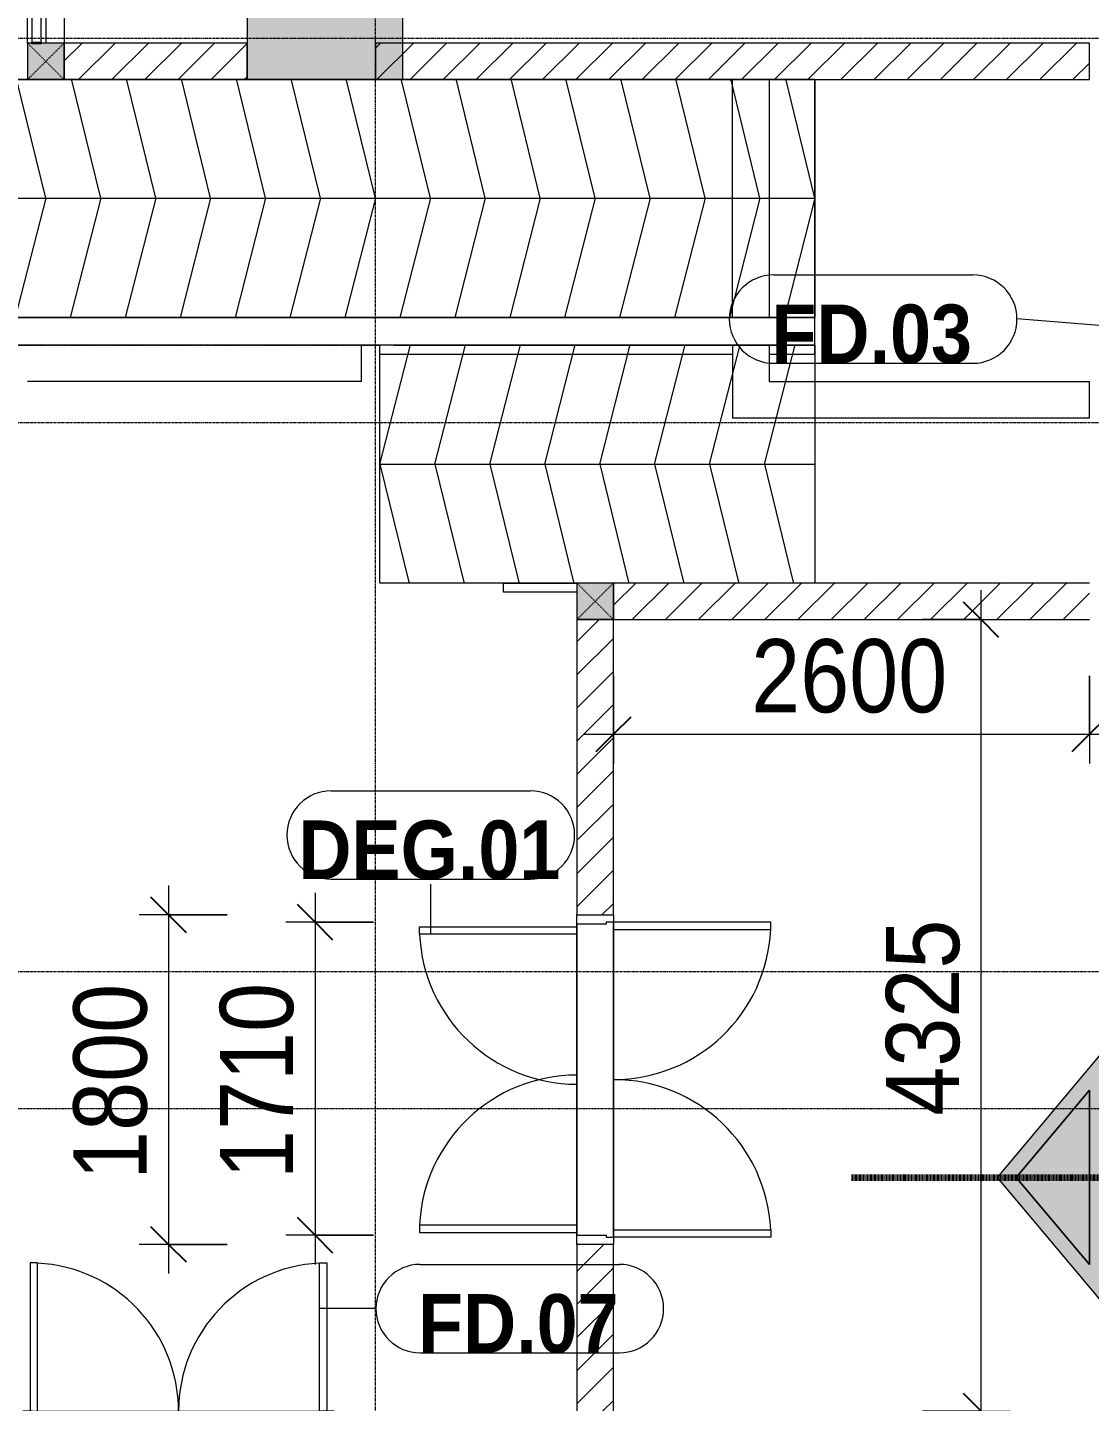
# Model space of a CAD drawing. Header units: millimetres. Extents: x 962 to 241049, y -15958 to 84407.
# Drawn here: x 169432 to 175232, y 46090 to 53597 of the extents above; entities that cross this region are included whole.
import ezdxf

# ---------------------------------------------------------------- set-up
doc = ezdxf.new("R2010")
doc.units = ezdxf.units.MM
for name, pattern in [('1 NÉT CALL OUT', [6, 3, -3]), ('Dash', [6, 3, -3]), ('Dash 1_8_', [6.35, 3.175, -3.175]), ('Dash Dot 3_16_', [7.9375, 4.7625, -1.5875, 0, -1.5875]), ('Grid Line', [22.225, 12.7, -3.175, 3.175, -3.175])]:
    doc.linetypes.add(name, pattern=pattern)
for name, color, linetype, lineweight in [('0-1', 7, 'Continuous', 5), ('A-ANNO-DIMS', 211, 'Continuous', 9), ('A-ANNO-DIMS-160', 211, 'Continuous', 9), ('A-ANNO-NOTE', 131, 'Continuous', 9), ('A-AREA', 32, 'Dash 1_8_', 9), ('A-CLNG-PATT', 13, 'Continuous', 9), ('A-DETL-3', 90, '1 NÉT CALL OUT', 100), ('A-DETL-GENF', 92, 'Continuous', 9), ('A-DETL-GENF-2', 1, 'Continuous', 9), ('A-DETL-THIN-1', 151, 'Continuous', 9), ('A-DOOR', 31, 'Continuous', 9), ('A-DOOR-3', 1, 'Continuous', 9), ('A-DOOR-FRAM', 31, 'Continuous', 9), ('A-DOOR-FRAM-1', 1, 'Continuous', 9), ('A-DOOR-IDEN', 31, 'Continuous', 9), ('A-FLOR', 192, 'Continuous', 9), ('A-FLOR-1', 250, 'Continuous', 9), ('A-FLOR-2', 9, 'Continuous', 9), ('A-FLOR-HRAL', 11, 'Continuous', 9), ('A-WALL', 113, 'Continuous', 9), ('A-WALL-3', 113, 'Continuous', 18), ('A-WALL-PATT-2', 111, 'Continuous', 9), ('G-ANNO-SYMB-1', 111, 'Dash Dot 3_16_', 18), ('G-IMPT', 8, 'Continuous', 9), ('M-EQPM', 50, 'Continuous', 9), ('S-COLS', 52, 'Continuous', 9), ('S-COLS-1', 52, 'Continuous', 5), ('S-COLS-2', 7, 'Continuous', 18), ('S-COLS-6', 52, 'Continuous', 18), ('S-COLS-7', 52, 'Dash', 9), ('S-COLS-HDLN', 52, 'Dash', 9), ('S-GRID-1', 1, 'Grid Line', 9)]:
    doc.layers.add(name, color=color, linetype=linetype, lineweight=lineweight)
doc.styles.add('Arial_B_5', font='arialbd_0.ttf', dxfattribs={"width": 0.9, "height": 320})
doc.styles.add('UTM Avo', font='UTM Avo.ttf', dxfattribs={"width": 0.9, "height": 400})
doc.dimstyles.new('1_Dim_chi_tiet_2_5', dxfattribs={"dimscale": 304.8, "dimtxt": 399.720379, "dimasz": 0.629921, "dimexe": 0.524934, "dimexo": 0.0625, "dimgap": 0.052493, "dimtad": 1, "dimdec": 0, "dimrnd": 5, "dimzin": 0, "dimdsep": 46, "dimtxsty": 'UTM Avo', "dimblk1": 'OBLIQUE', "dimblk2": 'OBLIQUE', "dimsah": 1, "dimcen": 0.09, "dimdle": 0.524934, "dimazin": 0, "dimtfac": 1, "dimtdec": 4, "dimtix": 1, "dimtmove": 0, "dimatfit": 3, "dimfxl": 1.049869, "dimfxlon": 1, "dimtvp": 1, "dimtolj": 1, "dimtzin": 0, "dimarcsym": 2})
doc.dimstyles.new('1_Dim_chi_tiet_2_5_1', dxfattribs={"dimscale": 304.8, "dimtxt": 399.720379, "dimasz": 0.629921, "dimexe": 0.524934, "dimexo": 0.0625, "dimgap": 0.052493, "dimtad": 1, "dimdec": 0, "dimrnd": 5, "dimzin": 0, "dimdsep": 46, "dimtxsty": 'UTM Avo', "dimblk1": 'OBLIQUE', "dimblk2": 'OBLIQUE', "dimsah": 1, "dimcen": 0.09, "dimdle": 0.524934, "dimazin": 0, "dimtfac": 1, "dimtdec": 4, "dimtix": 1, "dimtmove": 0, "dimatfit": 3, "dimfxl": 1.049869, "dimfxlon": 1, "dimtvp": 1, "dimtolj": 1, "dimtzin": 0, "dimarcsym": 2})
pattern_1 = [(45, (63179.03, 0), (-90.50967, 90.50967), [])]

# ---------------------------------------------------------------- blocks, each defined once
blk = doc.blocks.new('NCV_TKTC_KET CAU_rvt-1-TKCS_MB TẦNG 1')
at = {"layer": 'S-COLS-1'}
blk.add_hatch(color=256, dxfattribs=at).paths.add_polyline_path([(108302.6, 53311.9), (108302.6, 53761.9), (107452.6, 53761.9), (107452.6, 53311.9), (107700.3, 53311.9)])
at = {"layer": 'A-FLOR-1'}
blk.add_line((107452.5, 56633.3), (107452.5, 53511.9), dxfattribs=at)
at = {"layer": 'S-COLS-2'}
for p, q in [((107452.6, 53761.9), (107452.6, 53311.9)), ((108302.6, 53311.9), (108302.6, 53761.9)), ((107452.6, 53311.9), (108302.6, 53311.9))]:
    blk.add_line(p, q, dxfattribs=at)
blk = doc.blocks.new('NCV_TKTC_TANG 1_rvt-1-TKCS_MB TẦNG 1')
at = {"layer": 'A-FLOR-2'}
blk.add_line((106452.6, 56633.3), (106452.6, 53511.9), dxfattribs=at)
blk = doc.blocks.new('FD_07 - FD_07-1700x2200-CỬA ĐI 2 CÁNH-910693-TKCS_MB TẦNG 1')
at = {"layer": 'A-DETL-GENF-2'}
for p, q in [((-810, 910), (-810, 100)), ((-770, 910), (-810, 910)), ((-770, 100), (-770, 910)), ((770, 100), (770, 910)), ((770, 910), (810, 910)), ((810, 910), (810, 100)), ((-810, 100), (-770, 100)), ((810, 100), (770, 100)), ((-810, -910), (-810, -100)), ((-810, -100), (-770, -100)), ((-770, -100), (-770, -910)), ((810, -100), (770, -100)), ((770, -100), (770, -910)), ((810, -910), (810, -100)), ((-770, -910), (-810, -910)), ((770, -910), (810, -910))]:
    blk.add_line(p, q, dxfattribs=at)
for centre, start, end in [((-810, 100), 0, 87.16943), ((810, 100), 92.83057, 180), ((-810, -100), 272.83057, 360), ((810, -100), 180, 267.16943)]:
    blk.add_arc(centre, 810, start, end, dxfattribs=at)
at = {"layer": 'A-DOOR-3'}
for p, q in [((-810, 100), (810, 100)), ((800, -100), (-800, -100))]:
    blk.add_line(p, q, dxfattribs=at)
at = {"layer": 'A-DOOR-FRAM-1'}
for p, q in [((-810, 100), (-850, 100)), ((-850, 100), (-850, -100)), ((-810, 60), (-810, 100)), ((850, 100), (810, 100)), ((810, 100), (810, 60)), ((850, -100), (850, 100)), ((-800, 60), (-810, 60)), ((-800, -100), (-800, 60)), ((810, 60), (800, 60)), ((800, 60), (800, -100)), ((-850, -100), (-800, -100)), ((800, -100), (850, -100))]:
    blk.add_line(p, q, dxfattribs=at)
blk = doc.blocks.new('Railing - 50 x 10mm-1251311-TKCS_MB TẦNG 1')
at = {"layer": 'A-FLOR-HRAL'}
for p, q in [((25, 5), (-25, 5)), ((-25, 5), (-25, -5)), ((25, -5), (25, 5)), ((-25, -5), (25, -5))]:
    blk.add_line(p, q, dxfattribs=at)
blk = doc.blocks.new('Railing - Railing-1600081-TKCS_MB TẦNG 1')
at = {"layer": 'A-FLOR-HRAL'}
for p, q in [((106276.6, 56630.3), (106276.6, 53516.9)), ((106326.6, 53516.9), (106326.6, 56630.3))]:
    blk.add_line(p, q, dxfattribs=at)
at = {"extrusion": (0, 0, -1), "zscale": -1}
for p in [(-106301.6, 56635.3), (-106301.6, 53511.9)]:
    blk.add_blockref('Railing - 50 x 10mm-1251311-TKCS_MB TẦNG 1', p, dxfattribs=at)
blk = doc.blocks.new('FD_07 - DIG_01-1800x2200-CỬA ĐI 2 CÁNH 2-2150809-TKCS_MB TẦNG 1')
at = {"layer": 'A-DETL-GENF'}
for p, q in [((-835, 960), (-835, 100)), ((-795, 960), (-835, 960)), ((-795, 100), (-795, 960)), ((795, 100), (795, 960)), ((795, 960), (835, 960)), ((835, 960), (835, 100)), ((-835, 100), (-795, 100)), ((835, 100), (795, 100)), ((-860, -960), (-860, -100)), ((-860, -100), (-820, -100)), ((-820, -100), (-820, -960)), ((860, -100), (820, -100)), ((820, -100), (820, -960)), ((860, -960), (860, -100)), ((-820, -960), (-860, -960)), ((820, -960), (860, -960))]:
    blk.add_line(p, q, dxfattribs=at)
for centre, start, end in [((-835, 100), 0, 87.33412), ((835, 100), 92.66588, 180), ((-860, -100), 272.66588, 360), ((860, -100), 180, 267.33412)]:
    blk.add_arc(centre, 860, start, end, dxfattribs=at)
at = {"layer": 'A-DOOR'}
for p, q in [((850, 100), (-850, 100)), ((-860, -100), (860, -100))]:
    blk.add_line(p, q, dxfattribs=at)
at = {"layer": 'A-DOOR-FRAM'}
for p, q in [((-900, 100), (-850, 100)), ((-900, -100), (-900, 100)), ((-850, 100), (-850, -60)), ((850, 100), (900, 100)), ((850, -60), (850, 100)), ((900, 100), (900, -100)), ((-850, -60), (-860, -60)), ((-860, -60), (-860, -100)), ((860, -60), (850, -60)), ((860, -100), (860, -60)), ((-860, -100), (-900, -100)), ((900, -100), (860, -100))]:
    blk.add_line(p, q, dxfattribs=at)
blk = doc.blocks.new('Top Rail Type - Top Rail_Internal_-1839552-TKCS_MB TẦNG 1')
at = {"layer": 'A-FLOR-HRAL'}
for p, q in [((108852.6, 50511.9), (108852.6, 50561.9)), ((108852.6, 50561.9), (109252.6, 50561.9)), ((109252.6, 50511.9), (108852.6, 50511.9))]:
    blk.add_line(p, q, dxfattribs=at)
blk = doc.blocks.new('Top Rail Type - Top Rail_Internal_-V129-TKCS_MB TẦNG 1')
at = {"layer": 'A-FLOR-HRAL'}
for p, q in [((108852.6, 50511.9), (108852.6, 50561.9)), ((109252.6, 50561.9), (108852.6, 50561.9)), ((109252.6, 50511.9), (108852.6, 50511.9))]:
    blk.add_line(p, q, dxfattribs=at)
blk = doc.blocks.new('TKTC_XREF_251221_MB TANG 1 - TKTC_XREF_260130_MB TANG 1_dwg-4202109-TKCS_MB TẦNG 1')
at = {"layer": 'G-IMPT'}
blk.add_line((-93899, -352648), (-93899, -354348), dxfattribs=at)
blk = doc.blocks.new('TKTC_XREF_251221_MB TANG 1 - TKTC_XREF_251221_MB TANG 1-2038492-TKCS_MB TẦNG 1')
blk.add_blockref('TKTC_XREF_251221_MB TANG 1 - TKTC_XREF_260130_MB TANG 1_dwg-4202109-TKCS_MB TẦNG 1', (169499.1, 384109.7))
blk = doc.blocks.new('G1_SOF - BO TRU - 200x200-3050151-TKCS_MB TẦNG 1')
at = {"layer": 'S-COLS-HDLN'}
for p, q in [((-100, 100), (100, -100)), ((100, 100), (-100, -100))]:
    blk.add_line(p, q, dxfattribs=at)
blk = doc.blocks.new('G1_SOF - BO TRU - 200x200-3051103-TKCS_MB TẦNG 1')
at = {"layer": 'S-COLS-HDLN'}
for p, q in [((-100, -100), (100, 100)), ((100, -100), (-100, 100))]:
    blk.add_line(p, q, dxfattribs=at)
blk = doc.blocks.new('DIMBLOCK44-TKCS_MB TẦNG 1')
at = {"layer": 'A-ANNO-DIMS-160'}
for p, q in [((170202, 48908.6), (170202, 46788.6)), ((170522, 48748.6), (170042, 48748.6)), ((170202, 48748.6), (170522, 48748.6)), ((170522, 46948.6), (170042, 46948.6)), ((170202, 46948.6), (170522, 46948.6))]:
    blk.add_line(p, q, dxfattribs=at)
at = {"layer": 'A-ANNO-DIMS-160', "lineweight": 25}
for p, q in [((170202, 48748.6), (170106, 48844.6)), ((170202, 48748.6), (170298, 48652.6)), ((170202, 46948.6), (170106, 47044.6)), ((170202, 46948.6), (170298, 46852.6))]:
    blk.add_line(p, q, dxfattribs=at)
at = {"layer": 'A-ANNO-DIMS-160', "color": 0, "insert": (169682.3, 47300.9), "char_height": 400, "width": 1314.636, "attachment_point": 1, "rotation": 90, "line_spacing_factor": 1.110334, "style": 'UTM Avo'}
blk.add_mtext('1800', dxfattribs=at)
blk = doc.blocks.new('_Oblique')
at = {"color": 0, "linetype": 'ByBlock', "lineweight": -2}
blk.add_line((-0.5, -0.5), (0.5, 0.5), dxfattribs=at)
blk = doc.blocks.new('STN_Door Tag - STN_Door Tag-1788670-TKCS_MB TẦNG 1')
at = {"layer": 'A-DOOR-IDEN'}
for p, q in [((-3.37, 1.495), (3.431, 1.495)), ((-3.37, -1.524), (3.431, -1.524))]:
    blk.add_line(p, q, dxfattribs=at)
for centre, start, end in [((-3.37, -0.015), 90, 270), ((3.431, -0.015), 270, 90)]:
    blk.add_arc(centre, 1.509, start, end, dxfattribs=at)
blk = doc.blocks.new('DIMBLOCK116-TKCS_MB TẦNG 1')
at = {"layer": 'A-ANNO-DIMS-160', "lineweight": 25}
for p, q in [((171002, 48708.6), (170906, 48804.6)), ((171002, 48708.6), (171098, 48612.6)), ((171002, 46998.6), (170906, 47094.6)), ((171002, 46998.6), (171098, 46902.6))]:
    blk.add_line(p, q, dxfattribs=at)
at = {"layer": 'A-ANNO-DIMS-160'}
for p, q in [((171002, 48868.6), (171002, 46838.6)), ((171322, 48708.6), (170842, 48708.6)), ((171002, 48708.6), (171322, 48708.6)), ((171322, 46998.6), (170842, 46998.6)), ((171002, 46998.6), (171322, 46998.6))]:
    blk.add_line(p, q, dxfattribs=at)
at = {"layer": 'A-ANNO-DIMS-160', "color": 0, "insert": (170482.3, 47305.9), "char_height": 400, "width": 1314.636, "attachment_point": 1, "rotation": 90, "line_spacing_factor": 1.110334, "style": 'UTM Avo'}
blk.add_mtext('1710', dxfattribs=at)
blk = doc.blocks.new('HDNDCT_MŨI TÊN THOÁT HIỂM - HDNDCT_MŨI TÊN THOÁT HIỂM-2437747-TKCS_MB TẦNG 1')
at = {"layer": 'A-ANNO-NOTE'}
h = blk.add_hatch(color=256, dxfattribs=at)
h.paths.add_polyline_path([(-3.153, 0), (0.5, 4.353), (0.5, -4.353)])
h.paths.add_polyline_path([(-2.5, 0), (0, -2.979), (0, 2.979)])
blk.add_hatch(color=256, dxfattribs=at).paths.add_polyline_path([(0, -2.979), (-2.5, 0), (0, 2.979)])
for p, q in [((0.5, 4.353), (-3.153, 0)), ((0.5, -4.353), (0.5, 4.353)), ((-2.5, 0), (0, 2.979)), ((0, 2.979), (-2.5, 0)), ((0, 2.979), (0, -2.979)), ((0, -2.979), (0, 2.979)), ((-3.153, 0), (0.5, -4.353)), ((0, -2.979), (-2.5, 0)), ((-2.5, 0), (0, -2.979))]:
    blk.add_line(p, q, dxfattribs=at)
blk = doc.blocks.new('DIMBLOCK328-TKCS_MB TẦNG 1')
at = {"layer": 'A-ANNO-DIMS-160'}
for p, q in [((172631.7, 50055.6), (172631.7, 49575.6)), ((172631.7, 49735.6), (172631.7, 50055.6)), ((175231.7, 50055.6), (175231.7, 49575.6)), ((175231.7, 49735.6), (175231.7, 50055.6)), ((172471.7, 49735.6), (175391.7, 49735.6))]:
    blk.add_line(p, q, dxfattribs=at)
at = {"layer": 'A-ANNO-DIMS-160', "lineweight": 25}
for p, q in [((172631.7, 49735.6), (172727.7, 49831.6)), ((175231.7, 49735.6), (175327.7, 49831.6)), ((172631.7, 49735.6), (172535.7, 49639.6)), ((175231.7, 49735.6), (175135.7, 49639.6))]:
    blk.add_line(p, q, dxfattribs=at)
at = {"layer": 'A-ANNO-DIMS-160', "color": 0, "insert": (173383.9, 50255.3), "char_height": 400, "width": 1314.636, "attachment_point": 1, "line_spacing_factor": 1.110334, "style": 'UTM Avo'}
blk.add_mtext('2600', dxfattribs=at)
blk = doc.blocks.new('DIMBLOCK329-TKCS_MB TẦNG 1')
at = {"layer": 'A-ANNO-DIMS-160', "lineweight": 25}
for p, q in [((174639.3, 50361.9), (174543.3, 50457.9)), ((174639.3, 50361.9), (174735.3, 50265.9)), ((174639.3, 46036.9), (174543.3, 46132.9)), ((174639.3, 46036.9), (174735.3, 45940.9))]:
    blk.add_line(p, q, dxfattribs=at)
at = {"layer": 'A-ANNO-DIMS-160'}
for p, q in [((174639.3, 45876.9), (174639.3, 50521.9)), ((174319.3, 50361.9), (174799.3, 50361.9)), ((174639.3, 50361.9), (174319.3, 50361.9)), ((174319.3, 46036.9), (174799.3, 46036.9)), ((174639.3, 46036.9), (174319.3, 46036.9))]:
    blk.add_line(p, q, dxfattribs=at)
at = {"layer": 'A-ANNO-DIMS-160', "color": 0, "insert": (174119.7, 47651.7), "char_height": 400, "width": 1314.636, "attachment_point": 1, "rotation": 90, "line_spacing_factor": 1.110334, "style": 'UTM Avo'}
blk.add_mtext('4325', dxfattribs=at)

msp = doc.modelspace()

# ---------------------------------------------------------------- hatches: boundary and pattern name
at = {"layer": 'A-CLNG-PATT'}
h = msp.add_hatch(dxfattribs=at)
h.set_pattern_fill('FP_2', color=256, style=0, pattern_type=2)
h.set_pattern_definition([(37.5, (63179.03, 0), (-13.0048, 397.7952), [5.364, -308.441, 5.364, -345.603, -335.483]), (37.5, (63179.03, 0), (-13.0048, 397.7952), [-664.773, 5.364, -330.119]), (7.5, (63179.03, 0), (365.3727, 582.6352), [5.364, -163.926, 5.364, -277.474, -108.387]), (7.5, (63179.03, 0), (365.3727, 582.6352), [-452.128, 5.364, -103.022]), (327.5, (62925.1, 0), (642.9182, 1.1683), [5.364, -97.861, 5.364, -366.248, -485.16]), (327.5, (62925.1, 0), (642.9182, 1.1683), [-474.838, 5.364, -479.796]), (317.5, (62925.1, 0), (620.6183, 181.1969), [5.364, -46.248, 5.364, -238.248, -278.709]), (317.5, (62925.1, 0), (620.6183, 181.1969), [-295.225, 5.364, -273.345])])
h.paths.add_polyline_path([(175973.9, 51661.9), (176031.6, 51661.9), (176031.6, 53361.9), (175431.7, 53361.9), (175431.7, 51661.9), (175959.1, 51661.9)])
h.paths.add_polyline_path([(176020.1, 51776.9), (176020.1, 51776.9), (176020.1, 51792.7)])
h.paths.add_polyline_path([(173481.6, 51811.9), (173731.7, 51811.9), (173731.7, 51861.9), (173481.6, 51861.9)])
h.paths.add_polyline_path([(179215.3, 53061.9), (179431.6, 53062.4), (179431.6, 53361.9), (179131.7, 53361.9), (179131.7, 53061.9), (179184.3, 53061.9)])
at = {"layer": 'A-WALL-PATT-2'}
h = msp.add_hatch(dxfattribs=at)
h.set_pattern_fill('FP_1', color=256, style=0, pattern_type=2)
h.set_pattern_definition(pattern_1)
h.paths.add_polyline_path([(170631.6, 53311.9), (170631.6, 53511.9), (169631.6, 53511.9), (169631.6, 53311.9)])
h = msp.add_hatch(dxfattribs=at)
h.set_pattern_fill('FP_1', color=256, style=0, pattern_type=2)
h.set_pattern_definition(pattern_1)
h.paths.add_polyline_path([(175231.6, 53311.9), (175231.6, 53511.9), (171331.6, 53511.9), (171331.6, 53311.9), (174103.3, 53311.9)])
h = msp.add_hatch(dxfattribs=at)
h.set_pattern_fill('FP_1', color=256, style=0, pattern_type=2)
h.set_pattern_definition(pattern_1)
h.paths.add_polyline_path([(172631.7, 50361.9), (175231.7, 50361.9), (175231.7, 50561.9), (172631.7, 50561.9)])
h = msp.add_hatch(dxfattribs=at)
h.set_pattern_fill('FP_1', color=256, style=0, pattern_type=2)
h.set_pattern_definition(pattern_1)
h.paths.add_polyline_path([(172631.7, 46036.9), (172631.7, 46948.6), (172431.7, 46948.6), (172431.7, 46036.9)])
h.paths.add_polyline_path([(172491.3, 48748.6), (172631.7, 48748.6), (172631.7, 50361.9), (172431.7, 50361.9), (172431.7, 48748.6)])
at = {"layer": 'S-COLS-1'}
for points in [[(169505.7, 53311.9), (169631.6, 53311.9), (169631.6, 53511.9), (169505.7, 53511.9), (169505.7, 53506.9), (169455.7, 53506.9), (169455.7, 53511.9), (169431.6, 53511.9), (169431.6, 53311.9), (169455.7, 53311.9)], [(172431.7, 50361.9), (172631.7, 50361.9), (172631.7, 50561.9), (172431.7, 50561.9)]]:
    msp.add_hatch(color=256, dxfattribs=at).paths.add_polyline_path(points)

# ---------------------------------------------------------------- linework, layer by layer
at = {"layer": 'A-AREA'}
for p, q in [((163631.7, 53311.9), (169431.6, 53311.9)), ((166831.6, 51861.9), (171356.6, 51861.9)), ((171356.6, 50561.9), (171356.6, 51861.9)), ((172031.6, 50561.9), (171356.6, 50561.9))]:
    msp.add_line(p, q, dxfattribs=at)
at = {"layer": 'A-DETL-3'}
msp.add_line((173931.7, 47314.6), (180531.6, 47314.6), dxfattribs=at)
at = {"layer": 'A-DETL-THIN-1'}
for p, q in [((173731.7, 53311.9), (164931.7, 53311.9)), ((164931.7, 53311.9), (173731.7, 53311.9)), ((169531.7, 52663.9), (169372.3, 53315.9)), ((169831.7, 52663.9), (169672.3, 53315.9)), ((170131.7, 52663.9), (169972.3, 53315.9)), ((170431.7, 52663.9), (170272.3, 53315.9)), ((170731.7, 52663.9), (170572.3, 53315.9)), ((171031.7, 52663.9), (170872.3, 53315.9)), ((171331.7, 52663.9), (171172.3, 53315.9)), ((171631.7, 52663.9), (171472.3, 53315.9)), ((171931.7, 52663.9), (171772.3, 53315.9)), ((172231.7, 52663.9), (172072.3, 53315.9)), ((172531.7, 52663.9), (172372.3, 53315.9)), ((172831.7, 52663.9), (172672.3, 53315.9)), ((173131.7, 52663.9), (172972.3, 53315.9)), ((173431.7, 52663.9), (173272.3, 53315.9)), ((173731.7, 52663.9), (173572.3, 53315.9)), ((173731.7, 52011.9), (173731.7, 53311.9)), ((173731.7, 53311.9), (173731.7, 52011.9)), ((173731.7, 52661.9), (164931.7, 52661.9)), ((169531.7, 52663.9), (169365, 52011.9)), ((169831.7, 52663.9), (169665, 52011.9)), ((170131.7, 52663.9), (169965, 52011.9)), ((170431.7, 52663.9), (170265, 52011.9)), ((170731.7, 52663.9), (170565, 52011.9)), ((171031.7, 52663.9), (170865, 52011.9)), ((171331.7, 52663.9), (171165, 52011.9)), ((171631.7, 52663.9), (171465, 52011.9)), ((171931.7, 52663.9), (171765, 52011.9)), ((172231.7, 52663.9), (172065, 52011.9)), ((172531.7, 52663.9), (172365, 52011.9)), ((172831.7, 52663.9), (172665, 52011.9)), ((173131.7, 52663.9), (172965, 52011.9)), ((173431.7, 52663.9), (173265, 52011.9)), ((173731.7, 52663.9), (173565, 52011.9)), ((164931.7, 52011.9), (173731.7, 52011.9)), ((173731.7, 52011.9), (164931.7, 52011.9)), ((171356.6, 51211.9), (171523.2, 51863.9)), ((171356.6, 50561.9), (171356.6, 51861.9)), ((171431.6, 51861.9), (173731.7, 51861.9)), ((171431.6, 51861.9), (173131.7, 51861.9)), ((171656.6, 51211.9), (171823.2, 51863.9)), ((171956.6, 51211.9), (172123.2, 51863.9)), ((172256.6, 51211.9), (172423.2, 51863.9)), ((172556.6, 51211.9), (172723.2, 51863.9)), ((172856.6, 51211.9), (173023.2, 51863.9)), ((173156.6, 51211.9), (173323.2, 51863.9)), ((173456.6, 51211.9), (173623.2, 51863.9)), ((173731.7, 51861.9), (173731.7, 50561.9)), ((171356.6, 51211.9), (173731.7, 51211.9)), ((171356.6, 51211.9), (171515.9, 50559.9)), ((171656.6, 51211.9), (171815.9, 50559.9)), ((171956.6, 51211.9), (172115.9, 50559.9)), ((172256.6, 51211.9), (172415.9, 50559.9)), ((172556.6, 51211.9), (172715.9, 50559.9)), ((172856.6, 51211.9), (173015.9, 50559.9)), ((173156.6, 51211.9), (173315.9, 50559.9)), ((173456.6, 51211.9), (173615.9, 50559.9)), ((173731.7, 50561.9), (171356.6, 50561.9)), ((173731.7, 50561.9), (171431.6, 50561.9))]:
    msp.add_line(p, q, dxfattribs=at)
at = {"layer": 'A-DOOR-IDEN'}
for p, q in [((176529.6, 51869.1), (174835.6, 52005.4)), ((171634, 48642.2), (171634.3, 48917.3)), ((171027.8, 46599.3), (171334.5, 46599.2))]:
    msp.add_line(p, q, dxfattribs=at)
at = {"layer": 'A-FLOR'}
for p, q in [((169421.5, 53311.9), (169431.6, 53311.9)), ((171356.6, 50561.9), (171356.6, 51861.9)), ((171356.6, 51811.9), (173281.6, 51811.9)), ((173481.6, 51811.9), (173731.7, 51811.9)), ((173731.7, 51811.9), (173731.7, 51861.9)), ((172031.6, 50561.9), (171356.6, 50561.9))]:
    msp.add_line(p, q, dxfattribs=at)
at = {"layer": 'A-WALL'}
for p, q in [((169431.7, 53511.9), (169431.7, 56633.3)), ((169531.7, 56633.3), (169531.7, 53511.9)), ((169631.6, 53511.9), (169631.6, 53311.9)), ((173281.6, 52011.9), (173281.6, 53311.9)), ((173481.6, 53311.9), (173481.6, 52011.9)), ((164931.7, 52011.9), (173731.7, 52011.9)), ((173731.7, 51861.9), (173731.7, 52011.9)), ((173731.7, 51861.9), (164931.7, 51861.9)), ((171256.6, 51661.9), (171256.6, 51861.9)), ((173281.6, 51861.9), (173281.6, 51461.9)), ((173481.6, 51861.9), (173481.6, 51661.9)), ((171256.6, 51661.9), (169431.5, 51661.9)), ((173481.6, 51661.9), (175231.6, 51661.9)), ((175231.6, 51461.9), (175231.6, 51661.9)), ((175231.6, 51461.9), (173281.6, 51461.9)), ((172631.7, 50561.9), (172631.7, 50361.9)), ((172631.7, 50361.9), (172431.7, 50361.9)), ((172431.7, 46998.6), (172431.7, 48698.6)), ((172631.7, 48708.6), (172631.7, 46988.6))]:
    msp.add_line(p, q, dxfattribs=at)
at = {"layer": 'A-WALL-3'}
for p, q in [((170631.6, 53511.9), (169631.6, 53511.9)), ((170631.6, 53311.9), (170631.6, 53511.9)), ((175231.6, 53511.9), (171331.6, 53511.9)), ((171331.6, 53511.9), (171331.6, 53311.9)), ((175231.6, 53311.9), (175231.6, 53511.9)), ((169631.6, 53311.9), (170631.6, 53311.9)), ((171331.6, 53311.9), (175231.6, 53311.9)), ((175231.7, 50561.9), (172631.7, 50561.9)), ((172431.7, 50361.9), (172431.7, 48748.6)), ((172631.7, 50361.9), (175231.7, 50361.9)), ((172631.7, 48748.6), (172631.7, 50361.9)), ((172431.7, 48748.6), (172631.7, 48748.6)), ((172431.7, 46948.6), (172431.7, 46036.9)), ((172631.7, 46948.6), (172431.7, 46948.6)), ((172631.7, 46036.9), (172631.7, 46948.6))]:
    msp.add_line(p, q, dxfattribs=at)
at = {"layer": 'G-ANNO-SYMB-1'}
msp.add_line((90628.5, 47691.5), (198105.9, 47691.5), dxfattribs=at)
at = {"layer": 'S-COLS'}
for p, q in [((169631.6, 53311.9), (169631.6, 53511.9)), ((172631.7, 50361.9), (172631.7, 50561.9)), ((172431.7, 50361.9), (172631.7, 50361.9))]:
    msp.add_line(p, q, dxfattribs=at)
at = {"layer": 'S-COLS-6'}
for p, q in [((169455.7, 53511.9), (169431.6, 53511.9)), ((169431.6, 53511.9), (169431.6, 53311.9)), ((169631.6, 53511.9), (169505.7, 53511.9)), ((169431.6, 53311.9), (169631.6, 53311.9)), ((172631.7, 50561.9), (172431.7, 50561.9)), ((172431.7, 50561.9), (172431.7, 50361.9))]:
    msp.add_line(p, q, dxfattribs=at)
at = {"layer": 'S-GRID-1'}
for p, q in [((171331.6, 15532), (171331.6, 78459.2)), ((192368.8, 53536.9), (96265.8, 53536.9)), ((192368.8, 51436.9), (96265.8, 51436.9)), ((192368.8, 48436.9), (96265.8, 48436.9))]:
    msp.add_line(p, q, dxfattribs=at)

# ---------------------------------------------------------------- block references
at = {"layer": '0-1'}
for name in ['NCV_TKTC_KET CAU_rvt-1-TKCS_MB TẦNG 1', 'NCV_TKTC_TANG 1_rvt-1-TKCS_MB TẦNG 1']:
    msp.add_blockref(name, (63179, 0), dxfattribs=at)
at = {"layer": 'A-ANNO-NOTE', "xscale": 160, "yscale": 160, "zscale": 160}
msp.add_blockref('HDNDCT_MŨI TÊN THOÁT HIỂM - HDNDCT_MŨI TÊN THOÁT HIỂM-2437747-TKCS_MB TẦNG 1', (175231.6, 47314.6), dxfattribs=at)
at = {"layer": 'A-DOOR', "rotation": 90.00000000000007}
msp.add_blockref('FD_07 - DIG_01-1800x2200-CỬA ĐI 2 CÁNH 2-2150809-TKCS_MB TẦNG 1', (172531.7, 47848.6), dxfattribs=at)
at = {"layer": 'A-DOOR-3', "rotation": 180}
msp.add_blockref('FD_07 - FD_07-1700x2200-CỬA ĐI 2 CÁNH-910693-TKCS_MB TẦNG 1', (170256.6, 45936.9), dxfattribs=at)
at = {"layer": 'A-DOOR-IDEN', "xscale": 159.9999999999999, "yscale": 159.9999999999999, "zscale": 159.9999999999999}
for p in [(174045.2, 52006.1), (171629.4, 49187.6), (172115.2, 46599.9)]:
    msp.add_blockref('STN_Door Tag - STN_Door Tag-1788670-TKCS_MB TẦNG 1', p, dxfattribs=at)
at = {"layer": 'A-FLOR-HRAL'}
for name in ['Railing - Railing-1600081-TKCS_MB TẦNG 1', 'Top Rail Type - Top Rail_Internal_-1839552-TKCS_MB TẦNG 1', 'Top Rail Type - Top Rail_Internal_-V129-TKCS_MB TẦNG 1']:
    msp.add_blockref(name, (63179, 0), dxfattribs=at)
at = {"layer": 'M-EQPM'}
msp.add_blockref('TKTC_XREF_251221_MB TANG 1 - TKTC_XREF_251221_MB TANG 1-2038492-TKCS_MB TẦNG 1', (96831.6, 17236.9), dxfattribs=at)
at = {"layer": 'S-COLS-7', "rotation": 180}
msp.add_blockref('G1_SOF - BO TRU - 200x200-3051103-TKCS_MB TẦNG 1', (169531.6, 53411.9), dxfattribs=at)
at = {"layer": 'S-COLS-7'}
msp.add_blockref('G1_SOF - BO TRU - 200x200-3050151-TKCS_MB TẦNG 1', (172531.7, 50461.9), dxfattribs=at)

# ---------------------------------------------------------------- texts
at = {"layer": 'A-DOOR-IDEN', "char_height": 320, "attachment_point": 5, "line_spacing_factor": 0.936439, "style": 'Arial_B_5'}
for s, insert, width in [('\\pt7.2,14.4,21.6,28.8,36,43.2,50.4,57.6,64.8,72,79.2,86.4,93.6,100.8,108,115.2,122.4,129.6,136.8,144,151.2,158.4,165.6,172.8,180,187.2,194.4,201.6,208.8,216,223.2,230.4;FD.03', (174041.9, 51920.7), 1124.64), ('\\pt7.2,14.4,21.6,28.8,36,43.2,50.4,57.6,64.8,72,79.2,86.4,93.6,100.8,108,115.2,122.4,129.6,136.8,144,151.2,158.4,165.6,172.8,180,187.2,194.4,201.6,208.8,216,223.2,230.4;DEG.01', (171626.2, 49102.2), 1467.36), ('\\pt7.2,14.4,21.6,28.8,36,43.2,50.4,57.6,64.8,72,79.2,86.4,93.6,100.8,108,115.2,122.4,129.6,136.8,144,151.2,158.4,165.6,172.8,180,187.2,194.4,201.6,208.8,216,223.2,230.4;FD.07', (172112, 46514.5), 1124.64)]:
    msp.add_mtext(s, dxfattribs=dict(at, insert=insert, width=width))

# ---------------------------------------------------------------- dimensions: what is measured, and where the dimension line sits
at = {"layer": 'A-ANNO-DIMS'}
for base, p1, p2, dimstyle, override, picture, middle in [((174639.3, 50361.9), (174319.3, 46036.9), (174319.3, 50361.9), '1_Dim_chi_tiet_2_5_1', {"dimpost": '<>', "dimfxl": 4325}, 'DIMBLOCK329-TKCS_MB TẦNG 1', (174416.3, 48199.4)), ((170202, 46948.6), (170522, 48748.6), (170522, 46948.6), '1_Dim_chi_tiet_2_5', {"dimpost": '<>', "dimfxl": 1800}, 'DIMBLOCK44-TKCS_MB TẦNG 1', (169979, 47848.6)), ((171002, 46998.6), (171322, 48708.6), (171322, 46998.6), '1_Dim_chi_tiet_2_5', {"dimpost": '<>', "dimfxl": 1710}, 'DIMBLOCK116-TKCS_MB TẦNG 1', (170779, 47853.6))]:
    dim = msp.add_linear_dim(base=base, p1=p1, p2=p2, angle=90, dimstyle=dimstyle, override=override, dxfattribs=at)
    dim.commit()
    dim.dimension.update_dxf_attribs({"geometry": picture, "text_midpoint": middle})
dim = msp.add_linear_dim(base=(175231.7, 49735.6), p1=(172631.7, 50055.6), p2=(175231.7, 50055.6), dimstyle='1_Dim_chi_tiet_2_5_1', override={"dimpost": '<>', "dimfxl": 2600}, dxfattribs=at)
dim.commit()
dim.dimension.update_dxf_attribs({"geometry": 'DIMBLOCK328-TKCS_MB TẦNG 1', "text_midpoint": (173931.7, 49958.6)})

doc.saveas('drawing.dxf')
